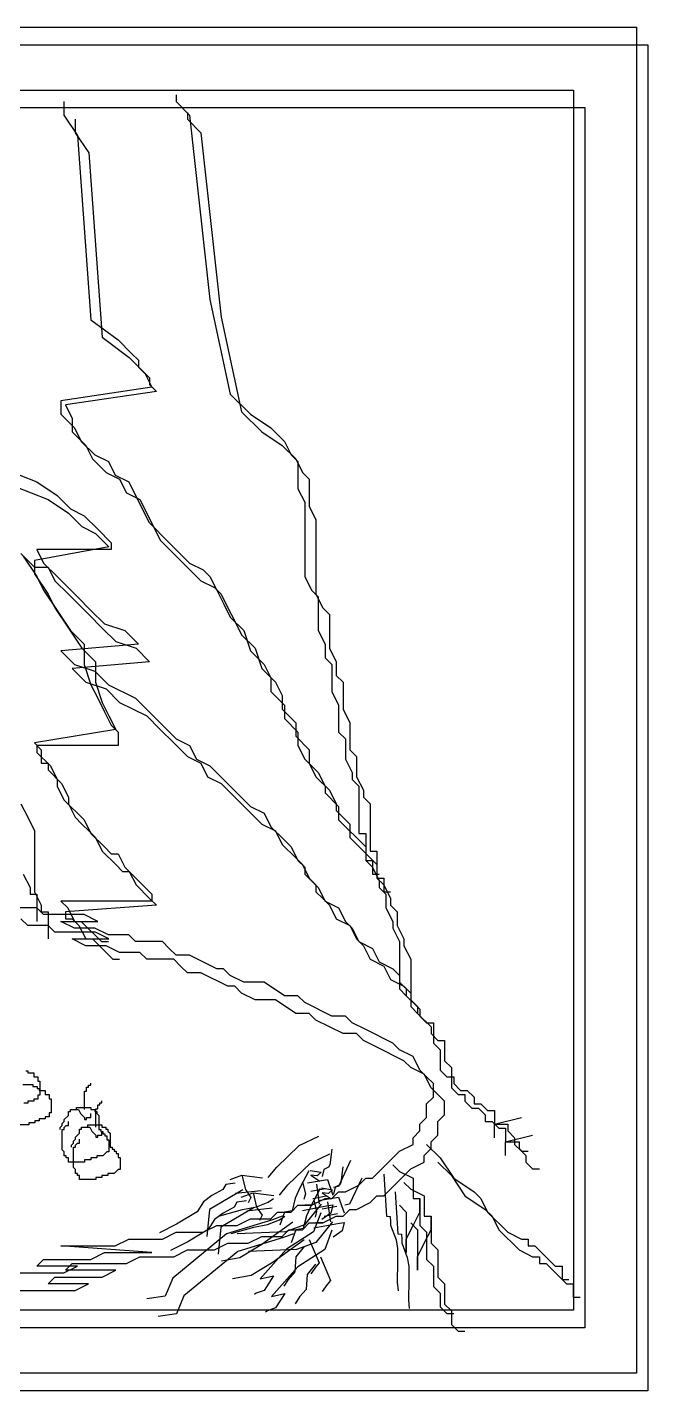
# Model space of a CAD drawing. Extents: x -74236 to 286982, y -14633 to 132816.
# Drawn here: x 110710 to 111065, y 123563 to 124345 of the extents above; entities that cross this region are included whole.
import ezdxf

# ---------------------------------------------------------------- set-up
doc = ezdxf.new("R2010")
doc.units = 0
doc.header["$LTSCALE"] = 10
doc.header["$MEASUREMENT"] = 0
doc.layers.add('LAYER2', color=4, linetype='Continuous')
doc.layers.add('LAYER3', color=4, linetype='Continuous')

msp = doc.modelspace()

# ---------------------------------------------------------------- linework, layer by layer
at = {"layer": 'LAYER2', "color": 4}
for points in [[(110063.33, 123573.09), (110063.33, 124345.2), (111058.92, 124345.2), (111058.92, 123573.09)], [(110069.77, 123562.96), (110069.77, 124335.08), (111065.36, 124335.08), (111065.36, 123562.96)]]:
    msp.add_lwpolyline(points, close=True, dxfattribs=at)
at = {"layer": 'LAYER3', "color": 8}
for p, q in [((110795.03, 124306.47), (110795.03, 124302.6)), ((110730.72, 124302.6), (110730.72, 124294.84)), ((110795.03, 124302.6), (110802.79, 124294.84)), ((110730.72, 124294.84), (110738.48, 124283.2)), ((110737.17, 124292.47), (110737.17, 124284.72)), ((110801.48, 124296.35), (110801.48, 124292.47)), ((110801.48, 124292.47), (110809.24, 124284.72)), ((110802.79, 124294.84), (110814.44, 124189.08)), ((110737.17, 124284.72), (110744.93, 124273.08)), ((110738.48, 124283.2), (110746.24, 124177.44)), ((110809.24, 124284.72), (110820.88, 124178.96)), ((110744.93, 124273.08), (110752.69, 124167.32)), ((110814.44, 124189.08), (110826.08, 124134.78)), ((110746.24, 124177.44), (110761.77, 124165.81)), ((110820.88, 124178.96), (110832.53, 124124.66)), ((110752.69, 124167.32), (110768.22, 124155.69)), ((110761.77, 124165.81), (110769.53, 124158.05)), ((110769.53, 124158.05), (110773.41, 124154.17)), ((110768.22, 124155.69), (110775.98, 124147.93)), ((110773.41, 124154.17), (110773.41, 124150.29)), ((110773.41, 124150.29), (110777.29, 124146.41)), ((110775.98, 124147.93), (110779.86, 124144.05)), ((110777.29, 124146.41), (110781.18, 124138.66)), ((110779.86, 124144.05), (110779.86, 124140.17)), ((110781.18, 124138.66), (110729.05, 124130.9)), ((110783.74, 124136.29), (110731.62, 124128.54)), ((110779.86, 124140.17), (110783.74, 124136.29)), ((110826.08, 124134.78), (110837.72, 124123.14)), ((110729.05, 124130.9), (110729.05, 124123.14)), ((110731.62, 124128.54), (110735.5, 124120.78)), ((110729.05, 124123.14), (110736.81, 124115.39)), ((110735.5, 124120.78), (110735.5, 124113.02)), ((110832.53, 124124.66), (110844.17, 124113.02)), ((110837.72, 124123.14), (110849.37, 124115.39)), ((110735.5, 124113.02), (110743.26, 124105.27)), ((110736.81, 124115.39), (110740.7, 124107.63)), ((110844.17, 124113.02), (110855.81, 124105.27)), ((110849.37, 124115.39), (110857.13, 124107.63)), ((110740.7, 124107.63), (110748.46, 124099.87)), ((110743.26, 124105.27), (110747.14, 124097.51)), ((110855.81, 124105.27), (110863.58, 124097.51)), ((110857.13, 124107.63), (110861.01, 124099.87)), ((110747.14, 124097.51), (110754.9, 124089.75)), ((110748.46, 124099.87), (110756.22, 124095.99)), ((110756.22, 124095.99), (110760.1, 124088.24)), ((110861.01, 124099.87), (110864.89, 124095.99)), ((110863.58, 124097.51), (110867.46, 124089.75)), ((110864.89, 124095.99), (110864.89, 124080.48)), ((110695.78, 124092.12), (110715.19, 124084.36)), ((110754.9, 124089.75), (110762.67, 124085.87)), ((110760.1, 124088.24), (110767.86, 124084.36)), ((110867.46, 124089.75), (110871.34, 124085.87)), ((110702.23, 124081.99), (110721.63, 124074.24)), ((110715.19, 124084.36), (110726.83, 124076.6)), ((110762.67, 124085.87), (110766.55, 124078.11)), ((110767.86, 124084.36), (110771.75, 124076.6)), ((110864.89, 124080.48), (110868.77, 124072.72)), ((110871.34, 124085.87), (110871.34, 124070.36)), ((110721.63, 124074.24), (110733.28, 124066.48)), ((110726.83, 124076.6), (110734.59, 124068.84)), ((110766.55, 124078.11), (110774.31, 124074.24)), ((110771.75, 124076.6), (110779.51, 124061.09)), ((110774.31, 124074.24), (110778.19, 124066.48)), ((110868.77, 124072.72), (110868.77, 124030.06)), ((110871.34, 124070.36), (110875.22, 124062.6)), ((110733.28, 124066.48), (110741.04, 124058.72)), ((110734.59, 124068.84), (110742.35, 124064.96)), ((110742.35, 124064.96), (110750.12, 124057.21)), ((110778.19, 124066.48), (110785.95, 124050.96)), ((110875.22, 124062.6), (110875.22, 124019.94)), ((110741.04, 124058.72), (110748.8, 124054.84)), ((110748.8, 124054.84), (110756.56, 124047.09)), ((110750.12, 124057.21), (110757.88, 124049.45)), ((110779.51, 124061.09), (110791.15, 124049.45)), ((110756.56, 124047.09), (110713.88, 124039.33)), ((110757.88, 124049.45), (110757.88, 124045.57)), ((110785.95, 124050.96), (110797.6, 124039.33)), ((110791.15, 124049.45), (110802.79, 124037.81)), ((110706.11, 124043.21), (110713.87, 124035.45)), ((110707.42, 124041.69), (110715.19, 124030.06)), ((110713.88, 124039.33), (110713.88, 124035.45)), ((110715.2, 124045.57), (110719.08, 124037.81)), ((110757.88, 124045.57), (110715.2, 124045.57)), ((110797.6, 124039.33), (110809.24, 124027.69)), ((110713.87, 124035.45), (110713.87, 124031.57)), ((110713.87, 124031.57), (110721.63, 124019.94)), ((110713.88, 124035.45), (110721.64, 124035.45)), ((110719.08, 124037.81), (110726.84, 124030.06)), ((110721.64, 124035.45), (110725.52, 124027.69)), ((110802.79, 124037.81), (110810.56, 124033.94)), ((110810.56, 124033.94), (110814.44, 124030.06)), ((110715.19, 124030.06), (110719.07, 124022.3)), ((110725.52, 124027.69), (110733.28, 124019.94)), ((110726.84, 124030.06), (110738.48, 124018.42)), ((110809.24, 124027.69), (110817, 124023.82)), ((110814.44, 124030.06), (110818.32, 124022.3)), ((110817, 124023.82), (110820.88, 124019.94)), ((110868.77, 124030.06), (110872.66, 124022.3)), ((110719.07, 124022.3), (110726.83, 124010.67)), ((110721.63, 124019.94), (110725.51, 124012.18)), ((110733.28, 124019.94), (110744.93, 124008.3)), ((110738.48, 124018.42), (110746.24, 124010.67)), ((110818.32, 124022.3), (110822.2, 124014.54)), ((110820.88, 124019.94), (110824.76, 124012.18)), ((110872.66, 124022.3), (110876.54, 124018.42)), ((110875.22, 124019.94), (110879.1, 124012.18)), ((110876.54, 124018.42), (110876.54, 123999.03)), ((110725.51, 124012.18), (110733.28, 124000.54)), ((110726.83, 124010.67), (110734.59, 123999.03)), ((110744.93, 124008.3), (110752.69, 124000.54)), ((110746.24, 124010.67), (110754.01, 124002.91)), ((110822.2, 124014.54), (110826.08, 124006.79)), ((110824.76, 124012.18), (110828.65, 124004.42)), ((110879.1, 124012.18), (110882.98, 124008.3)), ((110882.98, 124008.3), (110882.98, 123988.91)), ((110733.28, 124000.54), (110741.04, 123988.91)), ((110752.69, 124000.54), (110760.45, 123992.79)), ((110754.01, 124002.91), (110765.65, 123999.03)), ((110826.08, 124006.79), (110833.84, 123999.03)), ((110828.65, 124004.42), (110832.53, 123996.66)), ((110734.59, 123999.03), (110742.35, 123991.27)), ((110760.45, 123992.79), (110772.1, 123988.91)), ((110765.65, 123999.03), (110773.41, 123991.27)), ((110832.53, 123996.66), (110840.29, 123988.91)), ((110833.84, 123999.03), (110837.72, 123987.39)), ((110876.54, 123999.03), (110880.42, 123991.27)), ((110773.41, 123991.27), (110729.05, 123987.39)), ((110729.05, 123987.39), (110736.81, 123979.64)), ((110741.04, 123988.91), (110748.8, 123981.15)), ((110742.35, 123991.27), (110742.35, 123979.64)), ((110772.1, 123988.91), (110779.86, 123981.15)), ((110837.72, 123987.39), (110845.49, 123979.64)), ((110840.29, 123988.91), (110844.17, 123977.27)), ((110880.42, 123991.27), (110880.42, 123983.51)), ((110882.98, 123988.91), (110886.86, 123981.15)), ((110779.86, 123981.15), (110735.5, 123977.27)), ((110735.5, 123977.27), (110743.26, 123969.51)), ((110736.81, 123979.64), (110748.46, 123975.76)), ((110742.35, 123979.64), (110746.24, 123968)), ((110748.8, 123981.15), (110748.8, 123969.51)), ((110844.17, 123977.27), (110851.93, 123969.51)), ((110845.49, 123979.64), (110849.37, 123971.88)), ((110880.42, 123983.51), (110884.3, 123979.64)), ((110884.3, 123979.64), (110884.3, 123964.12)), ((110886.86, 123981.15), (110886.86, 123973.39)), ((110743.26, 123969.51), (110754.9, 123965.64)), ((110748.46, 123975.76), (110756.22, 123968)), ((110748.8, 123969.51), (110752.68, 123957.88)), ((110849.37, 123971.88), (110849.37, 123964.12)), ((110851.93, 123969.51), (110855.81, 123961.76)), ((110886.86, 123973.39), (110890.74, 123969.51)), ((110890.74, 123969.51), (110890.74, 123954)), ((110746.24, 123968), (110750.12, 123960.24)), ((110754.9, 123965.64), (110762.67, 123957.88)), ((110756.22, 123968), (110771.75, 123960.24)), ((110849.37, 123964.12), (110857.13, 123956.36)), ((110855.81, 123961.76), (110855.81, 123954)), ((110884.3, 123964.12), (110888.18, 123956.36)), ((110750.12, 123960.24), (110754, 123952.49)), ((110752.68, 123957.88), (110756.56, 123950.12)), ((110762.67, 123957.88), (110778.19, 123950.12)), ((110771.75, 123960.24), (110779.51, 123952.49)), ((110855.81, 123954), (110863.58, 123946.24)), ((110857.13, 123956.36), (110857.13, 123948.61)), ((110888.18, 123956.36), (110888.18, 123940.85)), ((110890.74, 123954), (110894.63, 123946.24)), ((110754, 123952.49), (110757.88, 123944.73)), ((110756.56, 123950.12), (110760.44, 123942.36)), ((110778.19, 123950.12), (110785.95, 123942.36)), ((110779.51, 123952.49), (110787.27, 123944.73)), ((110857.13, 123948.61), (110864.89, 123940.85)), ((110863.58, 123946.24), (110863.58, 123938.49)), ((110894.63, 123946.24), (110894.63, 123930.73)), ((110760.44, 123942.36), (110713.88, 123934.61)), ((110757.88, 123944.73), (110761.76, 123940.85)), ((110761.76, 123940.85), (110761.76, 123933.09)), ((110785.95, 123942.36), (110793.72, 123934.61)), ((110787.27, 123944.73), (110795.03, 123936.97)), ((110863.58, 123938.49), (110871.34, 123930.73)), ((110864.89, 123940.85), (110864.89, 123933.09)), ((110888.18, 123940.85), (110892.06, 123936.97)), ((110713.88, 123934.61), (110717.76, 123930.73)), ((110715.2, 123933.09), (110715.2, 123929.21)), ((110761.76, 123933.09), (110715.2, 123933.09)), ((110717.76, 123930.73), (110717.76, 123922.97)), ((110793.72, 123934.61), (110801.48, 123926.85)), ((110795.03, 123936.97), (110802.79, 123933.09)), ((110802.79, 123933.09), (110806.68, 123925.34)), ((110864.89, 123933.09), (110868.77, 123925.34)), ((110871.34, 123930.73), (110871.34, 123922.97)), ((110892.06, 123936.97), (110892.06, 123925.34)), ((110894.63, 123930.73), (110898.51, 123926.85)), ((110715.2, 123929.21), (110722.96, 123921.46)), ((110717.76, 123922.97), (110721.64, 123922.97)), ((110721.64, 123922.97), (110721.64, 123919.09)), ((110801.48, 123926.85), (110809.24, 123922.97)), ((110806.68, 123925.34), (110814.44, 123921.46)), ((110809.24, 123922.97), (110813.12, 123915.21)), ((110868.77, 123925.34), (110876.54, 123917.58)), ((110871.34, 123922.97), (110875.22, 123915.21)), ((110892.06, 123925.34), (110895.94, 123917.58)), ((110898.51, 123926.85), (110898.51, 123915.21)), ((110721.64, 123919.09), (110729.4, 123911.34)), ((110722.96, 123921.46), (110726.84, 123913.7)), ((110813.12, 123915.21), (110820.88, 123911.34)), ((110814.44, 123921.46), (110822.2, 123913.7)), ((110875.22, 123915.21), (110882.98, 123907.46)), ((110876.54, 123917.58), (110880.42, 123909.82)), ((110895.94, 123917.58), (110895.94, 123913.7)), ((110898.51, 123915.21), (110902.39, 123907.46)), ((110726.84, 123913.7), (110726.84, 123909.82)), ((110726.84, 123909.82), (110730.72, 123902.06)), ((110729.4, 123911.34), (110733.28, 123903.58)), ((110820.88, 123911.34), (110828.65, 123903.58)), ((110822.2, 123913.7), (110837.72, 123898.19)), ((110880.42, 123909.82), (110880.42, 123905.94)), ((110882.98, 123907.46), (110886.86, 123899.7)), ((110895.94, 123913.7), (110899.82, 123909.82)), ((110899.82, 123909.82), (110899.82, 123882.67)), ((110902.39, 123907.46), (110902.39, 123903.58)), ((110706.11, 123899.7), (110709.99, 123891.94)), ((110730.72, 123902.06), (110734.6, 123898.19)), ((110733.28, 123903.58), (110733.28, 123899.7)), ((110733.28, 123899.7), (110737.17, 123891.94)), ((110828.65, 123903.58), (110844.17, 123888.06)), ((110880.42, 123905.94), (110888.18, 123898.19)), ((110886.86, 123899.7), (110886.86, 123895.82)), ((110902.39, 123903.58), (110906.27, 123899.7)), ((110906.27, 123899.7), (110906.27, 123872.55)), ((110709.99, 123891.94), (110713.87, 123884.19)), ((110734.6, 123898.19), (110738.48, 123894.31)), ((110737.17, 123891.94), (110741.05, 123888.06)), ((110738.48, 123894.31), (110742.36, 123890.43)), ((110837.72, 123898.19), (110845.49, 123894.31)), ((110845.49, 123894.31), (110849.37, 123886.55)), ((110886.86, 123895.82), (110894.63, 123888.06)), ((110888.18, 123898.19), (110888.18, 123890.43)), ((110713.87, 123884.19), (110713.87, 123849.28)), ((110741.05, 123888.06), (110744.93, 123884.19)), ((110742.36, 123890.43), (110746.24, 123882.67)), ((110744.93, 123884.19), (110748.81, 123880.31)), ((110746.24, 123882.67), (110754.01, 123874.91)), ((110844.17, 123888.06), (110851.93, 123884.19)), ((110849.37, 123886.55), (110857.13, 123878.79)), ((110851.93, 123884.19), (110855.81, 123876.43)), ((110888.18, 123890.43), (110903.7, 123874.91)), ((110894.63, 123888.06), (110894.63, 123880.31)), ((110899.82, 123882.67), (110903.7, 123882.67)), ((110903.7, 123882.67), (110903.7, 123867.16)), ((110748.81, 123880.31), (110752.69, 123872.55)), ((110754.01, 123874.91), (110757.89, 123871.04)), ((110855.81, 123876.43), (110863.58, 123868.67)), ((110857.13, 123878.79), (110861.01, 123874.91)), ((110861.01, 123874.91), (110864.89, 123867.16)), ((110894.63, 123880.31), (110910.15, 123864.79)), ((110903.7, 123874.91), (110903.7, 123867.16)), ((110752.69, 123872.55), (110760.45, 123864.79)), ((110757.89, 123871.04), (110761.77, 123871.04)), ((110761.77, 123871.04), (110765.65, 123863.28)), ((110863.58, 123868.67), (110867.46, 123864.79)), ((110864.89, 123867.16), (110868.77, 123863.28)), ((110903.7, 123867.16), (110907.59, 123867.16)), ((110903.7, 123867.16), (110907.59, 123863.28)), ((110906.27, 123872.55), (110910.15, 123872.55)), ((110907.59, 123867.16), (110907.59, 123859.4)), ((110910.15, 123872.55), (110910.15, 123857.04)), ((110707.42, 123859.4), (110711.31, 123851.64)), ((110760.45, 123864.79), (110764.33, 123860.91)), ((110764.33, 123860.91), (110768.22, 123860.91)), ((110765.65, 123863.28), (110773.41, 123855.52)), ((110768.22, 123860.91), (110772.1, 123853.16)), ((110867.46, 123864.79), (110871.34, 123857.04)), ((110868.77, 123863.28), (110868.77, 123859.4)), ((110868.77, 123859.4), (110872.66, 123855.52)), ((110907.59, 123863.28), (110911.47, 123855.52)), ((110907.59, 123859.4), (110911.47, 123859.4)), ((110910.15, 123864.79), (110910.15, 123857.04)), ((110711.31, 123851.64), (110711.31, 123847.76)), ((110772.1, 123853.16), (110779.86, 123845.4)), ((110773.41, 123855.52), (110777.29, 123851.64)), ((110777.29, 123851.64), (110781.18, 123847.76)), ((110871.34, 123857.04), (110875.22, 123853.16)), ((110872.66, 123855.52), (110876.54, 123851.64)), ((110875.22, 123853.16), (110875.22, 123849.28)), ((110876.54, 123851.64), (110880.42, 123843.89)), ((110910.15, 123857.04), (110914.03, 123857.04)), ((110910.15, 123857.04), (110914.03, 123853.16)), ((110911.47, 123855.52), (110911.47, 123851.64)), ((110911.47, 123851.64), (110915.35, 123847.76)), ((110914.03, 123857.04), (110914.03, 123849.28)), ((110914.03, 123853.16), (110917.91, 123845.4)), ((110711.31, 123847.76), (110715.19, 123847.76)), ((110713.87, 123849.28), (110717.75, 123841.52)), ((110715.19, 123847.76), (110715.19, 123832.25)), ((110729.05, 123843.89), (110732.93, 123840.01)), ((110781.18, 123843.89), (110729.05, 123843.89)), ((110779.86, 123845.4), (110783.74, 123841.52)), ((110781.18, 123847.76), (110781.18, 123843.89)), ((110875.22, 123849.28), (110879.1, 123845.4)), ((110879.1, 123845.4), (110882.98, 123841.52)), ((110880.42, 123843.89), (110888.18, 123840.01)), ((110914.03, 123849.28), (110917.91, 123849.28)), ((110915.35, 123847.76), (110915.35, 123840.01)), ((110917.91, 123845.4), (110917.91, 123841.52)), ((110715.2, 123840.01), (110703.54, 123840.01)), ((110719.08, 123836.13), (110715.2, 123840.01)), ((110717.75, 123841.52), (110717.75, 123837.64)), ((110717.75, 123837.64), (110721.63, 123837.64)), ((110742.36, 123836.13), (110719.08, 123836.13)), ((110721.63, 123837.64), (110721.63, 123822.13)), ((110783.74, 123841.52), (110731.62, 123837.64)), ((110731.62, 123837.64), (110731.62, 123833.76)), ((110732.93, 123840.01), (110736.81, 123832.25)), ((110750.13, 123832.25), (110742.36, 123836.13)), ((110882.98, 123841.52), (110886.86, 123833.76)), ((110888.18, 123840.01), (110892.06, 123832.25)), ((110915.35, 123840.01), (110919.23, 123832.25)), ((110917.91, 123841.52), (110921.79, 123837.64)), ((110921.79, 123837.64), (110921.79, 123829.89)), ((110709.99, 123829.89), (110706.11, 123833.76)), ((110721.64, 123829.89), (110709.99, 123829.89)), ((110725.52, 123826.01), (110721.64, 123829.89)), ((110729.05, 123832.25), (110750.13, 123832.25)), ((110736.81, 123828.37), (110729.05, 123832.25)), ((110731.62, 123833.76), (110735.5, 123833.76)), ((110735.5, 123833.76), (110739.38, 123829.89)), ((110736.81, 123832.25), (110740.7, 123832.25)), ((110748.46, 123828.37), (110736.81, 123828.37)), ((110739.38, 123829.89), (110743.26, 123822.13)), ((110740.7, 123832.25), (110752.34, 123820.61)), ((110756.22, 123824.49), (110748.46, 123828.37)), ((110886.86, 123833.76), (110894.63, 123829.89)), ((110892.06, 123832.25), (110895.94, 123828.37)), ((110894.63, 123829.89), (110898.51, 123822.13)), ((110895.94, 123828.37), (110899.82, 123820.61)), ((110919.23, 123832.25), (110919.23, 123828.37)), ((110919.23, 123828.37), (110923.11, 123820.61)), ((110921.79, 123829.89), (110925.67, 123822.13)), ((110748.81, 123826.01), (110725.52, 123826.01)), ((110735.5, 123822.13), (110756.57, 123822.13)), ((110743.26, 123818.25), (110735.5, 123822.13)), ((110743.26, 123822.13), (110747.14, 123822.13)), ((110747.14, 123822.13), (110758.79, 123810.49)), ((110756.57, 123822.13), (110748.81, 123826.01)), ((110752.34, 123820.61), (110756.22, 123820.61)), ((110767.86, 123824.49), (110756.22, 123824.49)), ((110771.75, 123820.61), (110767.86, 123824.49)), ((110787.27, 123820.61), (110771.75, 123820.61)), ((110791.15, 123816.74), (110787.27, 123820.61)), ((110898.51, 123822.13), (110902.39, 123818.25)), ((110899.82, 123820.61), (110907.59, 123816.74)), ((110923.11, 123820.61), (110923.11, 123797.34)), ((110925.67, 123822.13), (110925.67, 123818.25)), ((110754.9, 123818.25), (110743.26, 123818.25)), ((110762.67, 123814.37), (110754.9, 123818.25)), ((110774.31, 123814.37), (110762.67, 123814.37)), ((110778.19, 123810.49), (110774.31, 123814.37)), ((110795.03, 123812.86), (110791.15, 123816.74)), ((110802.79, 123812.86), (110795.03, 123812.86)), ((110818.32, 123805.1), (110802.79, 123812.86)), ((110902.39, 123818.25), (110906.27, 123810.49)), ((110907.59, 123816.74), (110911.47, 123808.98)), ((110925.67, 123818.25), (110929.56, 123810.49)), ((110758.79, 123810.49), (110762.67, 123810.49)), ((110793.72, 123810.49), (110778.19, 123810.49)), ((110797.6, 123806.61), (110793.72, 123810.49)), ((110801.48, 123802.74), (110797.6, 123806.61)), ((110822.2, 123805.1), (110818.32, 123805.1)), ((110826.08, 123801.22), (110822.2, 123805.1)), ((110906.27, 123810.49), (110914.03, 123806.61)), ((110911.47, 123808.98), (110919.23, 123805.1)), ((110914.03, 123806.61), (110917.91, 123798.86)), ((110919.23, 123805.1), (110923.11, 123801.22)), ((110929.56, 123810.49), (110929.56, 123787.22)), ((110809.24, 123802.74), (110801.48, 123802.74)), ((110824.76, 123794.98), (110809.24, 123802.74)), ((110833.84, 123797.34), (110826.08, 123801.22)), ((110845.49, 123797.34), (110833.84, 123797.34)), ((110857.13, 123789.59), (110845.49, 123797.34)), ((110917.91, 123798.86), (110925.67, 123794.98)), ((110923.11, 123801.22), (110923.11, 123793.46)), ((110923.11, 123797.34), (110926.99, 123793.46)), ((110828.65, 123794.98), (110824.76, 123794.98)), ((110832.53, 123791.1), (110828.65, 123794.98)), ((110840.29, 123787.22), (110832.53, 123791.1)), ((110864.89, 123789.59), (110857.13, 123789.59)), ((110868.77, 123785.71), (110864.89, 123789.59)), ((110923.11, 123793.46), (110926.99, 123789.59)), ((110925.67, 123794.98), (110929.56, 123791.1)), ((110926.99, 123793.46), (110926.99, 123789.59)), ((110926.99, 123789.59), (110934.75, 123781.83)), ((110929.56, 123791.1), (110929.56, 123783.34)), ((110851.93, 123787.22), (110840.29, 123787.22)), ((110863.58, 123779.46), (110851.93, 123787.22)), ((110884.3, 123777.95), (110868.77, 123785.71)), ((110929.56, 123787.22), (110933.44, 123783.34)), ((110929.56, 123783.34), (110933.44, 123779.46)), ((110933.44, 123783.34), (110933.44, 123779.46)), ((110934.75, 123781.83), (110934.75, 123777.95)), ((110871.34, 123779.46), (110863.58, 123779.46)), ((110875.22, 123775.59), (110871.34, 123779.46)), ((110890.74, 123767.83), (110875.22, 123775.59)), ((110892.06, 123777.95), (110884.3, 123777.95)), ((110895.94, 123774.07), (110892.06, 123777.95)), ((110903.7, 123770.19), (110895.94, 123774.07)), ((110933.44, 123779.46), (110941.2, 123771.71)), ((110934.75, 123777.95), (110938.63, 123774.07)), ((110938.63, 123774.07), (110942.52, 123774.07)), ((110942.52, 123774.07), (110942.52, 123762.44)), ((110898.51, 123767.83), (110890.74, 123767.83)), ((110902.39, 123763.95), (110898.51, 123767.83)), ((110919.23, 123762.44), (110903.7, 123770.19)), ((110941.2, 123771.71), (110941.2, 123767.83)), ((110941.2, 123767.83), (110945.08, 123763.95)), ((110910.15, 123760.07), (110902.39, 123763.95)), ((110925.67, 123752.31), (110910.15, 123760.07)), ((110923.11, 123758.56), (110919.23, 123762.44)), ((110930.87, 123754.68), (110923.11, 123758.56)), ((110942.52, 123762.44), (110946.4, 123758.56)), ((110945.08, 123763.95), (110948.96, 123763.95)), ((110946.4, 123758.56), (110946.4, 123746.92)), ((110948.96, 123763.95), (110948.96, 123752.31)), ((110929.56, 123748.44), (110925.67, 123752.31)), ((110934.75, 123746.92), (110930.87, 123754.68)), ((110948.96, 123752.31), (110952.84, 123748.44)), ((110708.87, 123746.45), (110710.03, 123746.45)), ((110710.03, 123746.45), (110710.03, 123745.29)), ((110710.03, 123745.29), (110713.52, 123745.29)), ((110713.52, 123745.29), (110713.52, 123742.97)), ((110713.52, 123742.97), (110715.84, 123742.97)), ((110715.84, 123742.97), (110715.84, 123740.65)), ((110937.32, 123744.56), (110929.56, 123748.44)), ((110938.63, 123743.04), (110934.75, 123746.92)), ((110941.2, 123736.8), (110937.32, 123744.56)), ((110942.52, 123739.16), (110938.63, 123743.04)), ((110946.4, 123746.92), (110950.28, 123743.04)), ((110950.28, 123743.04), (110954.16, 123743.04)), ((110952.84, 123748.44), (110952.84, 123736.8)), ((110954.16, 123743.04), (110954.16, 123739.16)), ((110707.18, 123738.66), (110712.99, 123738.66)), ((110712.99, 123738.66), (110712.99, 123737.49)), ((110712.99, 123737.49), (110715.31, 123737.49)), ((110715.31, 123737.49), (110715.31, 123736.33)), ((110715.31, 123736.33), (110716.48, 123736.33)), ((110715.84, 123740.65), (110717, 123740.65)), ((110716.48, 123736.33), (110716.48, 123735.17)), ((110716.48, 123735.17), (110719.96, 123735.17)), ((110717, 123740.65), (110717, 123732.51)), ((110719.96, 123735.17), (110719.96, 123732.85)), ((110742.58, 123734.84), (110743.74, 123734.84)), ((110742.58, 123724.38), (110742.58, 123734.84)), ((110743.74, 123737.16), (110744.9, 123737.16)), ((110743.74, 123734.84), (110743.74, 123737.16)), ((110744.9, 123738.32), (110746.07, 123738.32)), ((110744.9, 123737.16), (110744.9, 123738.32)), ((110746.07, 123738.32), (110746.07, 123739.48)), ((110945.08, 123732.92), (110941.2, 123736.8)), ((110942.52, 123731.41), (110942.52, 123739.16)), ((110952.84, 123736.8), (110956.72, 123732.92)), ((110954.16, 123739.16), (110958.04, 123735.29)), ((110958.04, 123735.29), (110961.92, 123735.29)), ((110961.92, 123735.29), (110965.8, 123731.41)), ((110710.03, 123727.87), (110707.71, 123727.87)), ((110713.52, 123729.03), (110710.03, 123729.03)), ((110710.03, 123729.03), (110710.03, 123727.87)), ((110715.84, 123730.19), (110713.52, 123730.19)), ((110713.52, 123730.19), (110713.52, 123729.03)), ((110717, 123732.51), (110715.84, 123732.51)), ((110715.84, 123732.51), (110715.84, 123730.19)), ((110719.96, 123732.85), (110722.29, 123732.85)), ((110722.29, 123732.85), (110722.29, 123730.52)), ((110722.29, 123730.52), (110723.45, 123730.52)), ((110723.45, 123730.52), (110723.45, 123722.39)), ((110750.19, 123727.04), (110751.35, 123727.04)), ((110750.19, 123724.72), (110750.19, 123727.04)), ((110751.35, 123728.2), (110752.51, 123728.2)), ((110751.35, 123727.04), (110751.35, 123728.2)), ((110752.51, 123728.2), (110752.51, 123729.36)), ((110938.63, 123727.53), (110942.52, 123731.41)), ((110938.63, 123719.77), (110938.63, 123727.53)), ((110948.96, 123729.04), (110945.08, 123732.92)), ((110948.96, 123721.29), (110948.96, 123729.04)), ((110956.72, 123732.92), (110960.61, 123732.92)), ((110960.61, 123732.92), (110960.61, 123729.04)), ((110960.61, 123729.04), (110964.49, 123725.16)), ((110965.8, 123731.41), (110965.8, 123727.53)), ((110965.8, 123727.53), (110969.68, 123727.53)), ((110969.68, 123727.53), (110973.57, 123723.65)), ((110719.96, 123718.91), (110716.48, 123718.91)), ((110716.48, 123718.91), (110716.48, 123717.74)), ((110722.29, 123720.07), (110719.96, 123720.07)), ((110719.96, 123720.07), (110719.96, 123718.91)), ((110723.45, 123722.39), (110722.29, 123722.39)), ((110722.29, 123722.39), (110722.29, 123720.07)), ((110730.96, 123718.57), (110733.28, 123720.9)), ((110730.96, 123717.41), (110730.96, 123718.57)), ((110733.28, 123723.22), (110734.44, 123723.22)), ((110733.28, 123720.9), (110733.28, 123723.22)), ((110734.44, 123724.38), (110737.93, 123724.38)), ((110734.44, 123723.22), (110734.44, 123724.38)), ((110737.93, 123725.54), (110746.07, 123725.54)), ((110737.93, 123724.38), (110737.93, 123725.54)), ((110737.93, 123724.38), (110739.09, 123724.38)), ((110739.09, 123724.38), (110740.25, 123722.06)), ((110740.25, 123722.06), (110741.42, 123720.9)), ((110741.42, 123720.9), (110742.58, 123719.73)), ((110742.58, 123719.73), (110742.58, 123718.57)), ((110742.58, 123718.57), (110743.74, 123718.57)), ((110743.74, 123719.73), (110746.07, 123719.73)), ((110743.74, 123718.57), (110743.74, 123719.73)), ((110746.07, 123725.54), (110746.07, 123724.38)), ((110746.07, 123724.38), (110748.39, 123724.38)), ((110746.07, 123719.73), (110746.07, 123722.06)), ((110748.39, 123724.38), (110748.39, 123723.22)), ((110748.39, 123723.22), (110749.55, 123723.22)), ((110749.03, 123724.72), (110750.19, 123724.72)), ((110749.03, 123714.26), (110749.03, 123724.72)), ((110749.55, 123723.22), (110749.55, 123722.06)), ((110749.55, 123722.06), (110750.72, 123720.9)), ((110750.72, 123720.9), (110750.72, 123712.76)), ((110934.75, 123715.89), (110938.63, 123719.77)), ((110945.08, 123717.41), (110948.96, 123721.29)), ((110964.49, 123725.16), (110968.37, 123725.16)), ((110968.37, 123725.16), (110972.25, 123721.29)), ((110972.25, 123721.29), (110972.25, 123717.41)), ((110973.57, 123723.65), (110977.45, 123723.65)), ((110977.45, 123723.65), (110977.45, 123715.89)), ((110977.45, 123715.89), (110992.97, 123719.77)), ((110710.66, 123715.42), (110699.04, 123715.42)), ((110714.15, 123716.58), (110710.66, 123716.58)), ((110710.66, 123716.58), (110710.66, 123715.42)), ((110716.48, 123717.74), (110714.15, 123717.74)), ((110714.15, 123717.74), (110714.15, 123716.58)), ((110728.63, 123713.93), (110729.79, 123715.09)), ((110728.63, 123712.76), (110728.63, 123713.93)), ((110729.79, 123716.25), (110730.96, 123717.41)), ((110729.79, 123715.09), (110729.79, 123716.25)), ((110729.79, 123712.76), (110730.96, 123712.76)), ((110729.79, 123701.15), (110729.79, 123712.76)), ((110730.96, 123713.93), (110732.12, 123715.09)), ((110730.96, 123712.76), (110730.96, 123713.93)), ((110732.12, 123715.09), (110733.28, 123715.09)), ((110733.28, 123715.09), (110733.28, 123717.41)), ((110737.4, 123708.45), (110739.73, 123710.77)), ((110739.73, 123713.1), (110740.89, 123713.1)), ((110739.73, 123710.77), (110739.73, 123713.1)), ((110740.89, 123714.26), (110744.38, 123714.26)), ((110740.89, 123713.1), (110740.89, 123714.26)), ((110744.38, 123715.42), (110752.51, 123715.42)), ((110744.38, 123714.26), (110744.38, 123715.42)), ((110744.38, 123714.26), (110745.54, 123714.26)), ((110745.54, 123714.26), (110746.7, 123711.94)), ((110746.7, 123711.94), (110747.86, 123710.77)), ((110747.86, 123710.77), (110749.03, 123709.61)), ((110750.72, 123712.76), (110751.88, 123712.76)), ((110751.88, 123712.76), (110751.88, 123711.6)), ((110751.88, 123711.6), (110753.04, 123711.6)), ((110752.51, 123715.42), (110752.51, 123714.26)), ((110752.51, 123714.26), (110754.84, 123714.26)), ((110752.51, 123709.61), (110752.51, 123711.94)), ((110753.04, 123711.6), (110753.04, 123710.44)), ((110754.84, 123714.26), (110754.84, 123713.1)), ((110754.84, 123713.1), (110756, 123713.1)), ((110756, 123713.1), (110756, 123711.94)), ((110756, 123711.94), (110757.16, 123710.77)), ((110757.16, 123710.77), (110757.16, 123702.64)), ((110930.87, 123708.14), (110934.75, 123712.01)), ((110934.75, 123712.01), (110934.75, 123715.89)), ((110945.08, 123709.65), (110945.08, 123717.41)), ((110972.25, 123717.41), (110976.13, 123717.41)), ((110976.13, 123717.41), (110980.01, 123713.53)), ((110977.45, 123708.14), (110977.45, 123715.89)), ((110977.45, 123715.89), (110985.21, 123715.89)), ((110980.01, 123713.53), (110983.89, 123713.53)), ((110983.89, 123713.53), (110983.89, 123705.77)), ((110985.21, 123715.89), (110985.21, 123712.01)), ((110985.21, 123712.01), (110989.09, 123708.14)), ((110735.08, 123703.8), (110736.24, 123704.97)), ((110735.08, 123702.64), (110735.08, 123703.8)), ((110736.24, 123706.13), (110737.4, 123707.29)), ((110736.24, 123704.97), (110736.24, 123706.13)), ((110737.4, 123707.29), (110737.4, 123708.45)), ((110737.4, 123703.8), (110738.56, 123704.97)), ((110737.4, 123702.64), (110737.4, 123703.8)), ((110738.56, 123704.97), (110739.73, 123704.97)), ((110739.73, 123704.97), (110739.73, 123707.29)), ((110749.03, 123709.61), (110749.03, 123708.45)), ((110749.03, 123708.45), (110750.19, 123708.45)), ((110750.19, 123709.61), (110752.51, 123709.61)), ((110750.19, 123708.45), (110750.19, 123709.61)), ((110753.04, 123710.44), (110754.2, 123710.44)), ((110754.2, 123710.44), (110754.2, 123709.28)), ((110754.2, 123709.28), (110755.37, 123709.28)), ((110755.37, 123709.28), (110755.37, 123706.96)), ((110755.37, 123706.96), (110756.53, 123706.96)), ((110756.53, 123706.96), (110756.53, 123699.99)), ((110852.72, 123691.21), (110865.55, 123703.59)), ((110865.55, 123703.59), (110876.8, 123708.99)), ((110923.11, 123700.38), (110930.87, 123704.26)), ((110930.87, 123704.26), (110930.87, 123708.14)), ((110938.63, 123704.26), (110946.4, 123696.5)), ((110941.2, 123705.77), (110945.08, 123709.65)), ((110941.2, 123701.89), (110941.2, 123705.77)), ((110983.89, 123705.77), (110999.42, 123709.65)), ((110983.89, 123698.01), (110983.89, 123705.77)), ((110983.89, 123705.77), (110991.65, 123705.77)), ((110989.09, 123708.14), (110989.09, 123704.26)), ((110989.09, 123704.26), (110992.97, 123700.38)), ((110991.65, 123705.77), (110991.65, 123701.89)), ((110730.96, 123699.99), (110729.79, 123701.15)), ((110730.96, 123697.66), (110730.96, 123699.99)), ((110732.12, 123697.66), (110730.96, 123697.66)), ((110732.12, 123696.5), (110732.12, 123697.66)), ((110733.28, 123696.5), (110732.12, 123696.5)), ((110733.28, 123694.18), (110733.28, 123696.5)), ((110736.24, 123702.64), (110737.4, 123702.64)), ((110736.24, 123691.03), (110736.24, 123702.64)), ((110742.58, 123695.34), (110742.58, 123694.18)), ((110746.07, 123695.34), (110742.58, 123695.34)), ((110746.07, 123696.5), (110746.07, 123695.34)), ((110749.55, 123696.5), (110746.07, 123696.5)), ((110749.55, 123697.66), (110749.55, 123696.5)), ((110753.04, 123697.66), (110749.55, 123697.66)), ((110754.2, 123698.82), (110753.04, 123697.66)), ((110755.37, 123699.99), (110754.2, 123698.82)), ((110756.53, 123699.99), (110755.37, 123699.99)), ((110757.16, 123702.64), (110758.32, 123702.64)), ((110758.32, 123702.64), (110758.32, 123701.48)), ((110758.32, 123701.48), (110759.49, 123701.48)), ((110759.49, 123701.48), (110759.49, 123700.32)), ((110759.49, 123700.32), (110760.65, 123700.32)), ((110760.65, 123700.32), (110760.65, 123699.16)), ((110760.65, 123699.16), (110761.81, 123699.16)), ((110761.81, 123699.16), (110761.81, 123696.83)), ((110761.81, 123696.83), (110762.97, 123696.83)), ((110762.97, 123696.83), (110762.97, 123689.86)), ((110871.99, 123693.46), (110883.24, 123698.86)), ((110884.22, 123701.56), (110883.1, 123692.56)), ((110895.02, 123695.04), (110888.05, 123680.19)), ((110915.35, 123692.62), (110923.11, 123700.38)), ((110937.32, 123698.01), (110941.2, 123701.89)), ((110937.32, 123694.14), (110937.32, 123698.01)), ((110946.4, 123696.5), (110954.16, 123684.86)), ((110991.65, 123701.89), (110995.54, 123698.01)), ((110992.97, 123700.38), (110996.85, 123700.38)), ((110995.54, 123698.01), (110995.54, 123694.14)), ((110742.58, 123694.18), (110733.28, 123694.18)), ((110737.4, 123689.86), (110736.24, 123691.03)), ((110737.4, 123687.54), (110737.4, 123689.86)), ((110738.56, 123687.54), (110737.4, 123687.54)), ((110738.56, 123686.38), (110738.56, 123687.54)), ((110756, 123687.54), (110756, 123686.38)), ((110759.49, 123687.54), (110756, 123687.54)), ((110760.65, 123688.7), (110759.49, 123687.54)), ((110761.81, 123689.86), (110760.65, 123688.7)), ((110762.97, 123689.86), (110761.81, 123689.86)), ((110847.77, 123685.36), (110852.72, 123691.21)), ((110859.17, 123681.09), (110871.99, 123693.46)), ((110871.17, 123689.19), (110866.22, 123679.74)), ((110871.86, 123689.4), (110878.16, 123688.27)), ((110878.16, 123688.27), (110875.91, 123686.25)), ((110879.72, 123689.86), (110878.82, 123685.81)), ((110882.42, 123691.21), (110879.72, 123689.86)), ((110883.1, 123692.56), (110882.42, 123691.21)), ((110890.67, 123691.44), (110889.54, 123682.44)), ((110907.59, 123684.86), (110911.47, 123688.74)), ((110911.47, 123688.74), (110915.35, 123692.62)), ((110914.15, 123687.16), (110915.72, 123663.09)), ((110919.23, 123692.62), (110923.11, 123688.74)), ((110921.79, 123682.5), (110929.56, 123690.26)), ((110923.11, 123688.74), (110930.87, 123684.86)), ((110929.56, 123690.26), (110937.32, 123694.14)), ((110945.08, 123694.14), (110952.84, 123686.38)), ((110995.54, 123694.14), (110999.42, 123690.26)), ((110999.42, 123690.26), (111003.3, 123690.26)), ((110739.73, 123686.38), (110738.56, 123686.38)), ((110739.73, 123684.06), (110739.73, 123686.38)), ((110749.03, 123684.06), (110739.73, 123684.06)), ((110749.03, 123685.22), (110749.03, 123684.06)), ((110752.51, 123685.22), (110749.03, 123685.22)), ((110752.51, 123686.38), (110752.51, 123685.22)), ((110756, 123686.38), (110752.51, 123686.38)), ((110823.47, 123681.31), (110821.9, 123678.39)), ((110828.87, 123681.99), (110823.47, 123681.31)), ((110825.96, 123684.22), (110832.71, 123686.7)), ((110832.71, 123686.7), (110834.73, 123678.37)), ((110832.71, 123686.7), (110844.63, 123685.12)), ((110854.22, 123675.24), (110859.17, 123681.09)), ((110866.22, 123679.74), (110863.3, 123673.44)), ((110867.58, 123682.65), (110869.16, 123675.9)), ((110870.28, 123682.2), (110881.76, 123684.22)), ((110875.91, 123686.25), (110872.31, 123686.7)), ((110872.31, 123686.7), (110877.48, 123683.1)), ((110875.46, 123681.52), (110877.03, 123670.05)), ((110878.3, 123679.28), (110884.6, 123678.15)), ((110881.76, 123684.22), (110884.91, 123675.22)), ((110886.17, 123679.74), (110885.27, 123675.69)), ((110888.05, 123680.19), (110885.35, 123679.51)), ((110888.87, 123681.09), (110886.17, 123679.74)), ((110889.54, 123682.44), (110888.87, 123681.09)), ((110892.06, 123677.11), (110899.82, 123680.99)), ((110901.47, 123684.91), (110894.49, 123670.06)), ((110899.82, 123680.99), (110903.7, 123684.86)), ((110903.7, 123684.86), (110907.59, 123684.86)), ((110917.91, 123678.62), (110921.79, 123682.5)), ((110925.67, 123682.5), (110929.56, 123678.62)), ((110930.87, 123684.86), (110930.87, 123673.23)), ((110952.84, 123686.38), (110960.61, 123674.74)), ((110954.16, 123684.86), (110965.8, 123677.11)), ((110815.6, 123675.01), (110810.65, 123671.41)), ((110833.37, 123678.16), (110814.25, 123666.91)), ((110821.9, 123678.39), (110815.6, 123675.01)), ((110829.11, 123676.35), (110843.73, 123677.92)), ((110835.32, 123671.86), (110829.92, 123671.19)), ((110832.4, 123674.1), (110839.15, 123676.58)), ((110834.73, 123678.37), (110837.88, 123673.87)), ((110837.88, 123673.87), (110836.31, 123670.72)), ((110839.15, 123676.58), (110841.18, 123668.25)), ((110839.15, 123676.58), (110851.08, 123675)), ((110847.78, 123671.17), (110850.93, 123673.2)), ((110863.3, 123673.44), (110861.5, 123666.24)), ((110869.16, 123675.9), (110868.26, 123672.75)), ((110872.31, 123677.47), (110880.63, 123679.05)), ((110872.66, 123669.35), (110880.42, 123673.23)), ((110877.62, 123679.06), (110872.67, 123669.61)), ((110873.43, 123673.2), (110881.08, 123674.77)), ((110874.03, 123672.53), (110875.6, 123665.78)), ((110876.73, 123672.08), (110888.2, 123674.1)), ((110882.35, 123676.13), (110878.75, 123676.58)), ((110878.75, 123676.58), (110883.93, 123672.98)), ((110880.42, 123673.23), (110884.3, 123673.23)), ((110884.6, 123678.15), (110882.35, 123676.13)), ((110884.3, 123673.23), (110888.18, 123677.11)), ((110888.18, 123677.11), (110892.06, 123677.11)), ((110888.2, 123674.1), (110891.35, 123665.1)), ((110906.27, 123670.86), (110910.15, 123674.74)), ((110910.15, 123674.74), (110914.03, 123674.74)), ((110914.03, 123674.74), (110917.91, 123678.62)), ((110920.59, 123677.04), (110922.17, 123652.96)), ((110929.56, 123678.62), (110937.32, 123674.74)), ((110930.87, 123673.23), (110934.75, 123673.23)), ((110934.75, 123665.47), (110934.75, 123673.23)), ((110934.75, 123673.23), (110934.75, 123657.71)), ((110937.32, 123674.74), (110937.32, 123663.11)), ((110960.61, 123674.74), (110972.25, 123666.99)), ((110965.8, 123677.11), (110969.68, 123673.23)), ((110969.68, 123673.23), (110973.57, 123665.47)), ((110807.05, 123665.56), (110795.35, 123658.59)), ((110810.65, 123671.41), (110807.05, 123665.56)), ((110814.25, 123666.91), (110812.67, 123651.39)), ((110822.04, 123664.89), (110817.09, 123661.29)), ((110820.11, 123663.3), (110833.16, 123666.9)), ((110839.82, 123668.04), (110820.69, 123656.79)), ((110828.34, 123668.26), (110822.04, 123664.89)), ((110829.92, 123671.19), (110828.34, 123668.26)), ((110833.16, 123666.9), (110841.03, 123668.47)), ((110835.55, 123666.23), (110850.18, 123667.8)), ((110841.03, 123668.47), (110847.78, 123671.17)), ((110841.18, 123668.25), (110844.33, 123663.75)), ((110844.33, 123663.75), (110842.75, 123660.6)), ((110849.37, 123661.59), (110853.25, 123665.47)), ((110853.25, 123665.47), (110861.01, 123665.47)), ((110857.22, 123665.34), (110854.52, 123657.91)), ((110861.5, 123666.24), (110857.22, 123665.34)), ((110861.01, 123665.47), (110864.89, 123669.35)), ((110864.89, 123669.35), (110872.66, 123669.35)), ((110867.58, 123666.45), (110882.21, 123669.15)), ((110878.16, 123670.05), (110868.71, 123658.12)), ((110872.66, 123669.35), (110868.77, 123669.35)), ((110872.67, 123669.61), (110869.74, 123663.31)), ((110877.92, 123665.11), (110873.87, 123654.09)), ((110875.6, 123665.78), (110874.7, 123662.63)), ((110883.78, 123664.87), (110878.61, 123661.27)), ((110878.75, 123667.35), (110887.08, 123668.93)), ((110879.88, 123663.08), (110887.53, 123664.65)), ((110881.9, 123671.4), (110883.48, 123659.93)), ((110882.21, 123669.15), (110884.91, 123669.6)), ((110884.91, 123669.6), (110883.78, 123664.87)), ((110890.74, 123663.11), (110894.63, 123666.99)), ((110894.49, 123670.06), (110891.79, 123669.39)), ((110894.63, 123666.99), (110898.51, 123666.99)), ((110898.51, 123666.99), (110906.27, 123670.86)), ((110923.11, 123669.35), (110926.99, 123665.47)), ((110926.99, 123665.47), (110926.99, 123642.2)), ((110930.87, 123657.71), (110934.75, 123665.47)), ((110972.25, 123666.99), (110976.13, 123663.11)), ((110973.57, 123665.47), (110985.21, 123653.84)), ((110795.35, 123658.59), (110785.45, 123653.64)), ((110810.56, 123653.84), (110818.32, 123657.71)), ((110817.09, 123661.29), (110813.49, 123655.44)), ((110818.32, 123657.71), (110829.96, 123657.71)), ((110820.69, 123656.79), (110819.12, 123641.26)), ((110850.25, 123661.06), (110823.92, 123652.96)), ((110826.55, 123653.18), (110839.6, 123656.78)), ((110829.96, 123657.71), (110837.72, 123661.59)), ((110837.72, 123661.59), (110849.37, 123661.59)), ((110839.6, 123656.78), (110847.48, 123658.35)), ((110861.95, 123659.71), (110844.17, 123646.89)), ((110847.48, 123658.35), (110854.23, 123661.05)), ((110855.87, 123663.09), (110850.25, 123661.06)), ((110854.23, 123661.05), (110857.38, 123663.08)), ((110868.71, 123658.12), (110857.68, 123654.07)), ((110867.94, 123656.11), (110863.67, 123655.21)), ((110867.46, 123655.35), (110871.34, 123659.23)), ((110869.74, 123663.31), (110867.94, 123656.11)), ((110871.34, 123659.23), (110879.1, 123659.23)), ((110874.03, 123656.33), (110888.65, 123659.03)), ((110884.6, 123659.93), (110875.15, 123648)), ((110879.1, 123659.23), (110875.22, 123659.23)), ((110879.1, 123659.23), (110886.86, 123663.11)), ((110886.86, 123663.11), (110890.74, 123663.11)), ((110888.65, 123659.03), (110891.35, 123659.48)), ((110891.35, 123659.48), (110890.23, 123654.75)), ((110915.72, 123663.09), (110917.75, 123662.86)), ((110917.75, 123662.86), (110917.97, 123659.94)), ((110917.97, 123659.94), (110917.97, 123657.91)), ((110917.97, 123657.91), (110921.12, 123649.59)), ((110926.99, 123649.96), (110930.87, 123657.71)), ((110929.56, 123659.23), (110933.44, 123655.35)), ((110934.75, 123657.71), (110938.63, 123653.84)), ((110937.32, 123663.11), (110941.2, 123663.11)), ((110941.2, 123655.35), (110941.2, 123663.11)), ((110941.2, 123663.11), (110941.2, 123647.59)), ((110976.13, 123663.11), (110980.01, 123655.35)), ((110760.1, 123646.08), (110767.86, 123649.96)), ((110767.86, 123649.96), (110787.27, 123649.96)), ((110787.27, 123649.96), (110795.03, 123653.84)), ((110801.79, 123648.46), (110791.89, 123643.51)), ((110823.92, 123652.96), (110793.1, 123627.54)), ((110795.03, 123653.84), (110810.56, 123653.84)), ((110813.49, 123655.44), (110801.79, 123648.46)), ((110857.68, 123654.07), (110830.01, 123652.95)), ((110856.69, 123650.94), (110830.37, 123642.84)), ((110836.41, 123647.59), (110844.17, 123651.47)), ((110844.17, 123651.47), (110855.81, 123651.47)), ((110868.39, 123649.59), (110850.62, 123636.76)), ((110855.81, 123651.47), (110859.7, 123655.35)), ((110862.32, 123652.96), (110856.69, 123650.94)), ((110873.87, 123654.09), (110858.35, 123644.19)), ((110859.7, 123655.35), (110867.46, 123655.35)), ((110863.67, 123655.21), (110860.97, 123647.79)), ((110875.15, 123648), (110864.13, 123643.95)), ((110871.4, 123649.81), (110877.02, 123636.31)), ((110884.37, 123654.99), (110880.32, 123643.96)), ((110890.23, 123654.75), (110885.05, 123651.15)), ((110921.12, 123649.59), (110922.02, 123644.64)), ((110922.17, 123652.96), (110924.19, 123652.74)), ((110924.19, 123652.74), (110924.42, 123649.81)), ((110924.42, 123649.81), (110924.42, 123647.79)), ((110926.99, 123642.2), (110926.99, 123649.96)), ((110933.44, 123655.35), (110933.44, 123632.08)), ((110937.32, 123647.59), (110941.2, 123655.35)), ((110938.63, 123653.84), (110938.63, 123638.32)), ((110980.01, 123655.35), (110991.65, 123643.71)), ((110985.21, 123653.84), (110992.97, 123649.96)), ((110992.97, 123649.96), (110996.85, 123649.96)), ((110996.85, 123649.96), (110996.85, 123646.08)), ((110781.18, 123642.2), (110729.05, 123646.08)), ((110729.05, 123646.08), (110760.1, 123646.08)), ((110746.24, 123638.32), (110754.01, 123642.2)), ((110754.01, 123642.2), (110781.18, 123642.2)), ((110793.72, 123639.84), (110801.48, 123643.71)), ((110830.37, 123642.84), (110799.54, 123617.41)), ((110801.48, 123643.71), (110817, 123643.71)), ((110817, 123643.71), (110824.76, 123647.59)), ((110824.76, 123647.59), (110836.41, 123647.59)), ((110844.17, 123646.89), (110831.57, 123639.24)), ((110864.13, 123643.95), (110836.45, 123642.83)), ((110858.35, 123644.19), (110843.27, 123627.09)), ((110868.47, 123645.76), (110863.75, 123639.69)), ((110880.32, 123643.96), (110864.79, 123634.06)), ((110922.02, 123644.64), (110922.02, 123636.76)), ((110924.42, 123647.79), (110927.57, 123639.46)), ((110933.44, 123639.84), (110937.32, 123647.59)), ((110941.2, 123647.59), (110945.08, 123643.71)), ((110945.08, 123643.71), (110945.08, 123628.2)), ((110991.65, 123643.71), (110999.42, 123639.84)), ((110996.85, 123646.08), (111000.73, 123646.08)), ((111000.73, 123646.08), (111012.38, 123634.44)), ((110715.2, 123634.44), (110719.08, 123638.32)), ((110738.47, 123634.44), (110715.2, 123634.44)), ((110719.08, 123638.32), (110746.24, 123638.32)), ((110730.71, 123630.56), (110738.47, 123634.44)), ((110731.62, 123632.08), (110735.5, 123635.96)), ((110735.5, 123635.96), (110766.55, 123635.96)), ((110766.55, 123635.96), (110774.31, 123639.84)), ((110774.31, 123639.84), (110793.72, 123639.84)), ((110831.57, 123639.24), (110821, 123637.21)), ((110850.62, 123636.76), (110838.02, 123629.11)), ((110864.79, 123634.06), (110849.72, 123616.96)), ((110863.75, 123639.69), (110863.07, 123631.14)), ((110874.92, 123635.64), (110870.19, 123629.56)), ((110875.22, 123634.06), (110872.3, 123630.01)), ((110877.02, 123636.31), (110875.22, 123634.06)), ((110877.84, 123639.69), (110883.47, 123626.19)), ((110922.02, 123636.76), (110921.8, 123625.29)), ((110927.57, 123639.46), (110928.47, 123634.51)), ((110928.47, 123634.51), (110928.47, 123626.64)), ((110933.44, 123632.08), (110933.44, 123639.84)), ((110938.63, 123638.32), (110942.52, 123634.44)), ((110942.52, 123634.44), (110942.52, 123622.81)), ((110999.42, 123639.84), (111003.3, 123639.84)), ((111003.3, 123639.84), (111003.3, 123635.96)), ((111003.3, 123635.96), (111007.18, 123635.96)), ((111007.18, 123635.96), (111018.82, 123624.32)), ((111012.38, 123634.44), (111016.26, 123634.44)), ((111016.26, 123634.44), (111016.26, 123626.69)), ((110563.82, 123630.56), (110730.71, 123630.56)), ((110721.64, 123624.32), (110725.52, 123628.2)), ((110725.52, 123628.2), (110752.69, 123628.2)), ((110760.45, 123632.08), (110731.62, 123632.08)), ((110752.69, 123628.2), (110760.45, 123632.08)), ((110793.1, 123627.54), (110788.82, 123617.19)), ((110838.02, 123629.11), (110827.44, 123627.09)), ((110843.27, 123627.09), (110850.92, 123628.89)), ((110850.92, 123628.89), (110845.52, 123620.56)), ((110859.25, 123626.86), (110856.77, 123623.04)), ((110863.07, 123631.14), (110859.25, 123626.86)), ((110870.19, 123629.56), (110869.52, 123621.01)), ((110883.47, 123626.19), (110881.67, 123623.94)), ((110921.8, 123625.29), (110922.25, 123620.34)), ((110928.47, 123626.64), (110928.24, 123615.16)), ((110945.08, 123628.2), (110948.96, 123624.32)), ((111016.26, 123626.69), (111020.14, 123626.69)), ((110570.27, 123620.44), (110737.16, 123620.44)), ((110744.92, 123624.32), (110721.64, 123624.32)), ((110737.16, 123620.44), (110744.92, 123624.32)), ((110788.82, 123617.19), (110778.25, 123615.61)), ((110799.54, 123617.41), (110795.27, 123607.06)), ((110841.02, 123618.99), (110839.9, 123618.09)), ((110845.52, 123620.56), (110841.02, 123618.99)), ((110849.72, 123616.96), (110857.37, 123618.76)), ((110857.37, 123618.76), (110851.97, 123610.44)), ((110865.69, 123616.74), (110863.22, 123612.91)), ((110869.52, 123621.01), (110865.69, 123616.74)), ((110881.67, 123623.94), (110878.74, 123619.89)), ((110942.52, 123622.81), (110946.4, 123618.93)), ((110946.4, 123618.93), (110946.4, 123611.17)), ((110948.96, 123624.32), (110948.96, 123612.69)), ((111018.82, 123624.32), (111022.7, 123624.32)), ((111022.7, 123624.32), (111022.7, 123616.56)), ((110847.47, 123608.86), (110846.34, 123607.96)), ((110851.97, 123610.44), (110847.47, 123608.86)), ((110928.24, 123615.16), (110928.69, 123610.21)), ((110946.4, 123611.17), (110950.28, 123607.29)), ((110948.96, 123612.69), (110952.84, 123608.81)), ((111022.7, 123616.56), (111026.59, 123616.56)), ((110795.27, 123607.06), (110784.69, 123605.49)), ((110950.28, 123607.29), (110954.16, 123607.29)), ((110952.84, 123608.81), (110952.84, 123601.05)), ((110952.84, 123601.05), (110956.72, 123597.17)), ((110956.72, 123597.17), (110960.61, 123597.17))]:
    msp.add_line(p, q, dxfattribs=at)
for points in [[(110099.33, 123609.09), (110099.33, 124309.2), (111022.92, 124309.2), (111022.92, 123609.09)], [(110105.77, 123598.96), (110105.77, 124299.08), (111029.36, 124299.08), (111029.36, 123598.96)]]:
    msp.add_lwpolyline(points, close=True, dxfattribs=at)

doc.saveas('drawing.dxf')
